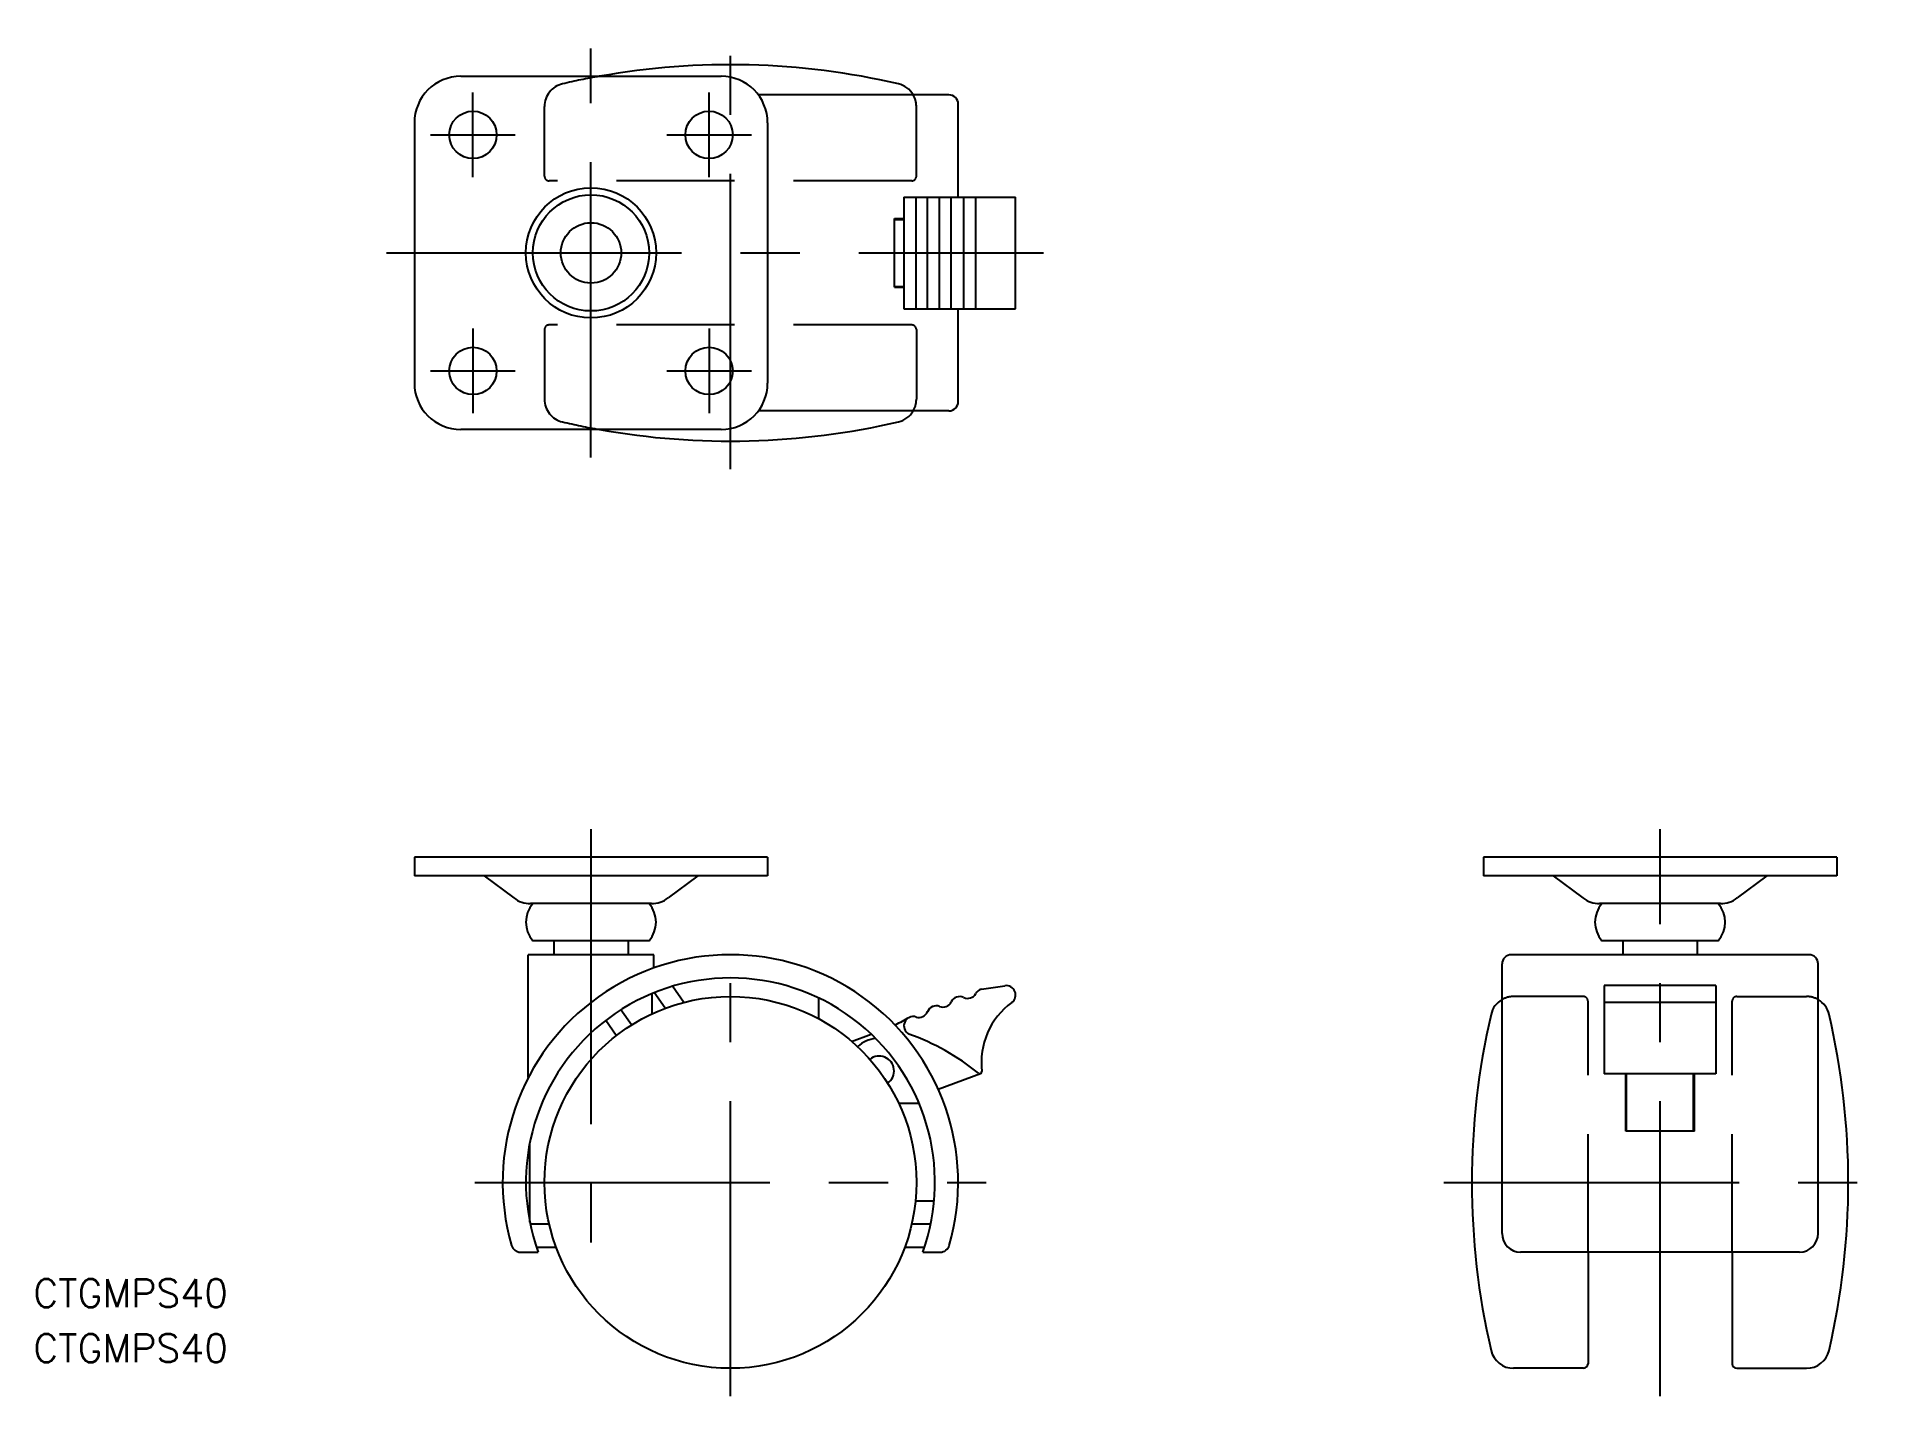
# Model space of a CAD drawing. Extents: x -75 to 123, y -23 to 123.
import ezdxf

# ---------------------------------------------------------------- set-up
doc = ezdxf.new("R2010")
doc.units = 0
doc.linetypes.add('CENTER', pattern=[50.8, 31.75, -6.35, 6.35, -6.35])
doc.linetypes.add('DASHED', pattern=[19.05, 12.7, -6.35])
doc.layers.get('0').update_dxf_attribs({"linetype": 'CONTINUOUS'})
doc.layers.add('CENTER', color=1, linetype='CENTER')
doc.styles.get("Standard").update_dxf_attribs({"font": 'txt.shx', "height": 3, "bigfont": 'bigfont.shx'})

# ---------------------------------------------------------------- blocks, each defined once
blk = doc.blocks.new('*U15')
at = {"color": 7, "linetype": 'CONTINUOUS'}
blk.add_text('CTGMPS40', height=3, dxfattribs=at).set_placement((-75, -13.41))
blk = doc.blocks.new('*U16')
at = {"color": 7, "linetype": 'CONTINUOUS'}
blk.add_text('CTGMPS40', height=3, dxfattribs=at).set_placement((-75, -19.32))

msp = doc.modelspace()

# ---------------------------------------------------------------- linework, layer by layer
at = {"color": 7, "linetype": 'CONTINUOUS'}
for p, q in [((-29, 119), (-1, 119)), ((23.5, 117), (3, 117)), ((24.5, 106), (24.5, 116)), ((-34, 114), (-34, 86)), ((4, 114), (4, 86)), ((18.67, 106), (30.68, 106)), ((18.67, 106), (18.67, 94)), ((19.97, 94), (19.97, 106)), ((21.2, 94), (21.2, 106)), ((22.5, 94), (22.5, 106)), ((23.76, 94), (23.76, 106)), ((25.09, 94), (25.09, 106)), ((26.39, 94), (26.39, 106)), ((30.68, 94), (30.68, 106)), ((17.64, 96.3), (17.64, 103.7)), ((17.64, 103.7), (18.67, 103.7)), ((17.64, 103.6), (18.67, 103.6)), ((17.64, 96.4), (18.67, 96.4)), ((17.64, 96.3), (18.67, 96.3)), ((18.67, 94), (30.68, 94)), ((24.5, 84), (24.5, 94)), ((23.5, 83), (3, 83)), ((-1, 81), (-29, 81)), ((4, 35), (-34, 35)), ((-34, 35), (-34, 33)), ((4, 35), (4, 33)), ((119, 35), (81, 35)), ((81, 35), (81, 33)), ((119, 35), (119, 33)), ((4, 33), (-34, 33)), ((-26.5, 33), (-23.3, 30.6)), ((-3.5, 33), (-6.7, 30.6)), ((119, 33), (81, 33)), ((88.5, 33), (91.7, 30.6)), ((111.5, 33), (108.3, 30.6)), ((-8.5, 30), (-21.5, 30)), ((106.5, 30), (93.5, 30)), ((-8.75, 26), (-21.25, 26)), ((-19, 26), (-19, 24.5)), ((-11, 26), (-11, 24.5)), ((106.25, 26), (93.75, 26)), ((96, 26), (96, 24.5)), ((104, 26), (104, 24.5)), ((-8.25, 24.5), (-21.75, 24.5)), ((-21.75, 11.28), (-21.75, 24.5)), ((-8.25, 23.07), (-8.25, 24.5)), ((116, 24.5), (84, 24.5)), ((83, -5.5), (83, 23.5)), ((117, -5.5), (117, 23.5)), ((-8.42, 18.14), (-8.42, 20.33)), ((-7.01, 18.73), (-8.19, 20.42)), ((-5.01, 19.36), (-6.23, 21.1)), ((9.5, 17.6), (9.5, 19.84)), ((26.99, 20.78), (29.53, 21.16)), ((106, 21.17), (94, 21.17)), ((94, 21.17), (94, 11.7)), ((106, 21.17), (106, 11.7)), ((-10.64, 16.94), (-11.79, 18.58)), ((21.69, 18.91), (21.8, 18.95)), ((106, 19.36), (94, 19.36)), ((-12.28, 15.79), (-13.42, 17.43)), ((13.03, 15.17), (15.15, 15.95)), ((22.34, 10.05), (26.9, 11.71)), ((106, 11.7), (94, 11.7)), ((96.3, 5.5), (96.3, 11.7)), ((96.4, 5.5), (96.4, 11.7)), ((103.6, 5.5), (103.6, 11.7)), ((103.7, 5.5), (103.7, 11.7)), ((20.29, 8.5), (18.1, 8.5)), ((-21.58, -4.27), (-21.58, 4.27)), ((103.7, 5.5), (96.3, 5.5)), ((21.91, -2), (19.9, -2)), ((-19.49, -4.5), (-21.53, -4.5)), ((21.53, -4.5), (19.49, -4.5)), ((-22.58, -7.5), (-20.68, -7.5)), ((-18.73, -7), (-20.86, -7)), ((20.86, -7), (18.73, -7)), ((20.68, -7.5), (22.58, -7.5)), ((115, -7.5), (85, -7.5)), ((92.25, -7.5), (92.25, -19.5)), ((107.75, -7.5), (107.75, -19.5)), ((91.75, -20), (84.25, -20)), ((108.25, -20), (115.75, -20))]:
    msp.add_line(p, q, dxfattribs=at)
at = {"color": 3, "linetype": 'DASHED'}
for p, q in [((-20, 108.25), (-20, 115.75)), ((20, 108.25), (20, 115.75)), ((19.5, 107.75), (-19.5, 107.75)), ((-20, 91.75), (-20, 84.25)), ((19.5, 92.25), (-19.5, 92.25)), ((20, 91.75), (20, 84.25)), ((91.75, 20), (84.25, 20)), ((108.25, 20), (115.75, 20)), ((92.25, -7.5), (92.25, 19.5)), ((107.75, -7.5), (107.75, 19.5))]:
    msp.add_line(p, q, dxfattribs=at)
at = {"color": 7, "linetype": 'CONTINUOUS'}
for centre, radius in [((-27.7, 112.7), 2.55), ((-2.3, 112.7), 2.55), ((-15, 100), 7), ((-15, 100), 6.25), ((-15, 100), 3.25), ((-27.7, 87.3), 2.55), ((-2.3, 87.3), 2.55), ((0, 0), 20)]:
    msp.add_circle(centre, radius, dxfattribs=at)
for centre, radius, start, end in [((-29, 114), 5, 90, 180), ((0, 40.25), 80, 76.9497, 100.1418), ((-1, 114), 5, 0, 90), ((17.5, 115.75), 2.5, 30.0438, 76.9497), ((23.5, 116), 1, 0, 90), ((-29, 86), 5, 180, 270), ((-1, 86), 5, 270, 0), ((23.5, 84), 1, 270, 0), ((0, 159.75), 80, 259.8582, 283.0503), ((17.5, 84.25), 2.5, 283.0503, 329.9562), ((-21.5, 33), 3, 233.1301, 270), ((-18.96, 28), 3.04, 138.8879, 221.1121), ((-11.04, 28), 3.04, 318.8879, 41.1121), ((-8.5, 33), 3, 270, 306.8699), ((93.5, 33), 3, 233.1301, 270), ((96.04, 28), 3.04, 138.8879, 221.1121), ((103.96, 28), 3.04, 318.8879, 41.1121), ((106.5, 33), 3, 270, 306.8699), ((0, 0), 24.5, 343.9429, 196.0571), ((84, 23.5), 1, 90, 180), ((116, 23.5), 1, 0, 90), ((0, 0), 22, 340.0677, 199.9323), ((24.66, 18.99), 1, 64.7791, 154.1019), ((25.52, 20.8), 1, 244.7791, 330.5374), ((27.26, 19.82), 1, 105.4387, 150.5374), ((29.68, 20.17), 1, 306.1276, 98.5374), ((19.67, 16.84), 1, 72.5491, 241.1859), ((20.27, 18.74), 1, 252.5491, 338.3206), ((22.13, 18), 1, 68.3439, 158.3206), ((22.86, 19.86), 1, 248.3439, 334.1019), ((34.99, 12.9), 8, 126.1276, 186.8489), ((159.75, 0), 80, 166.9497, 193.0503), ((84.25, 17.5), 2.5, 120.0438, 166.9497), ((115.75, 17.5), 2.5, 13.0503, 59.9562), ((40.25, 0), 80, 346.9497, 13.0503), ((37.64, -17.78), 40, 117.4387, 119.8578), ((10.86, -7.61), 25, 50.7503, 70.5435), ((16, 12), 3.5, 96.0394, 131.8897), ((16, 12), 1.6, 304.5775, 129.1623), ((26.82, 11.92), 0.226, 230.7503, 6.8489), ((85, -5.5), 2, 180, 270), ((115, -5.5), 2, 270, 0), ((-22.58, -6.5), 1, 196.0571, 270), ((22.58, -6.5), 1, 270, 343.9429), ((84.25, -17.5), 2.5, 193.0503, 270), ((91.75, -19.5), 0.5, 270, 0), ((108.25, -19.5), 0.5, 180, 270), ((115.75, -17.5), 2.5, 270, 346.9497)]:
    msp.add_arc(centre, radius, start, end, dxfattribs=at)
at = {"color": 3, "linetype": 'DASHED'}
for centre, radius, start, end in [((0, 40.25), 80, 100.1418, 103.0503), ((-17.5, 115.75), 2.5, 103.0503, 180), ((17.5, 115.75), 2.5, 0, 30.0438), ((-19.5, 108.25), 0.5, 180, 270), ((19.5, 108.25), 0.5, 270, 360), ((-19.5, 91.75), 0.5, 90, 180), ((19.5, 91.75), 0.5, 0, 90), ((-17.5, 84.25), 2.5, 180, 256.9497), ((17.5, 84.25), 2.5, 329.9562, 360), ((0, 159.75), 80, 256.9497, 259.8582), ((84.25, 17.5), 2.5, 90, 120.0438), ((91.75, 19.5), 0.5, 0, 90), ((108.25, 19.5), 0.5, 90, 180), ((115.75, 17.5), 2.5, 59.9562, 90)]:
    msp.add_arc(centre, radius, start, end, dxfattribs=at)
at = {"layer": 'CENTER', "color": 1, "linetype": 'CENTER'}
for p, q in [((0, 76.75), (0, 123.25)), ((-15, 78), (-15, 122)), ((-27.7, 108.15), (-27.7, 117.25)), ((-2.3, 108.15), (-2.3, 117.25)), ((-32.25, 112.7), (-23.15, 112.7)), ((-6.85, 112.7), (2.25, 112.7)), ((-37, 100), (33.68, 100)), ((-27.7, 91.85), (-27.7, 82.75)), ((-2.3, 91.85), (-2.3, 82.75)), ((-32.25, 87.3), (-23.15, 87.3)), ((-6.85, 87.3), (2.25, 87.3)), ((-15, 38), (-15, -7)), ((100, -23), (100, 38)), ((0, -23), (0, 27.5)), ((-27.5, 0), (27.5, 0)), ((76.75, 0), (123.25, 0))]:
    msp.add_line(p, q, dxfattribs=at)

# ---------------------------------------------------------------- block references
at = {"color": 7, "linetype": 'CONTINUOUS'}
for name in ['*U15', '*U16']:
    msp.add_blockref(name, (0, 0), dxfattribs=at)

doc.saveas('drawing.dxf')
